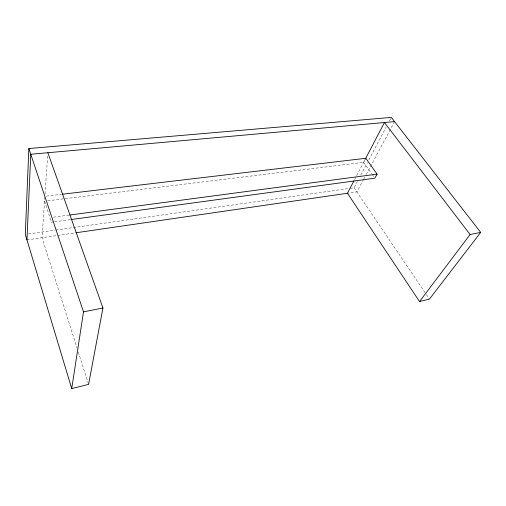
<?xml version="1.0" encoding="UTF-8"?>
<svg xmlns="http://www.w3.org/2000/svg" width="506" height="506" viewBox="0 0 506 506"><rect width="100%" height="100%" fill="white"/><g stroke="black" fill="none" stroke-linecap="round" stroke-linejoin="round"><path stroke-width="0.38" stroke-dasharray="2.53 1.9" d="M44.832 196.986L42.042 237.712L77.127 348.273M45.04 193.956L47.646 155.835M53.895 221.887L51.542 222.204L51.713 220.142M354.636 179.516L365.737 158.289M47.678 200.781L363.662 162.344L365.079 159.637M350.203 188.314L354.105 187.758L357.419 181.49M360.734 175.221L367.362 162.685M368.836 159.896L386.141 127.158M389.456 120.89L390.929 118.1M363.605 179.352L356.894 191.875L347.458 193.248M363.978 178.656L364.725 177.264M366.217 174.481L394.56 121.604M26.963 239.907L75.628 232.823M28.425 233.949L54.977 230.179M55.761 230.072L349.418 188.422M54.673 221.78L70.334 219.648M53.503 217.175L69.177 215.094M46.444 196.107L61.352 194.342M363.662 162.344L371.72 173.741M372.169 174.374L373.959 176.91M354.105 187.758L425.913 293.859M426.356 294.511L429.006 298.432M44.541 201.16L51.542 222.204M78.322 352.031L88.348 383.624"/><path stroke-width="0.76" d="M353.922 180.889L347.458 193.248L419.537 301.57L429.449 299.084L480.7 232.399L391.296 117.405L28.848 148.543L25.3 234.392L71.719 388.595L88.588 384.377L102.939 307.977L47.861 152.723M26.963 239.907L30.765 154.26L394.56 121.604M71.719 388.595L83.509 311.867L28.848 148.543M365.737 158.289L384.452 122.515L470.099 234.518L480.7 232.399M62.137 194.247L365.787 158.283L377.084 174.134L374.851 178.175L71.112 219.541M419.537 301.57L470.099 234.518M83.509 311.867L102.939 307.977M76.406 232.709L347.458 193.248M69.961 214.987L377.084 174.134"/></g></svg>
